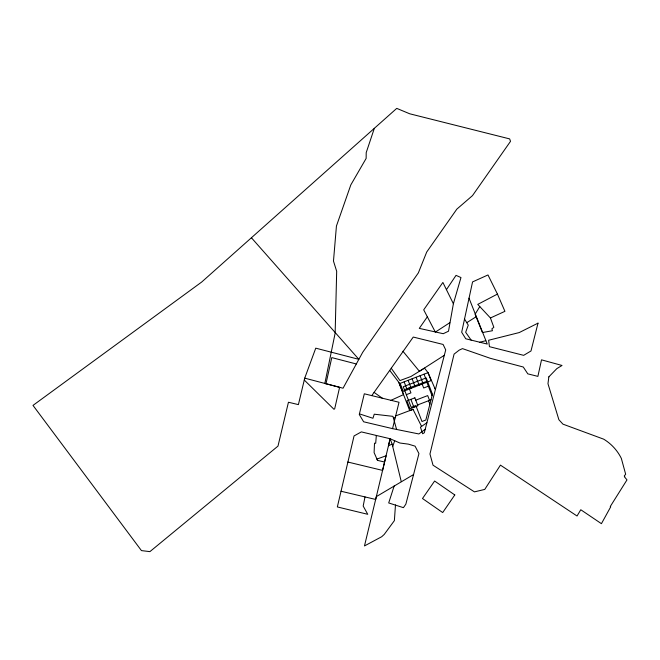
<?xml version="1.0" encoding="UTF-8"?>
<svg xmlns="http://www.w3.org/2000/svg" width="660" height="660" viewBox="0 0 660 660"><rect width="100%" height="100%" fill="white"/><g stroke="black" fill="none" stroke-linecap="round" stroke-linejoin="round"><path stroke-width="0.99" d="M395.48 504.9L394.383 520.624L384.219 534.443L381.686 536.737L364.477 545.935L376.34 496.633L413.572 474.54L418.943 453.593L415.074 446.152L408.391 444.139L399.894 443.017L390.118 438.735L361.342 431.896L354.049 435.938L337.342 506.938L367.752 514.305L363.182 506.047L364.996 496.922M376.34 435.46L375.688 443.289L374.509 443.19L374.104 452.611L377.52 460.375L384.59 462.033M453.387 303.74L446.44 289.666L456.027 275.368L460.969 277.555L453.387 303.74L448.503 331.204L443.239 333.704L419.29 328.375L427.342 316.792M356.317 363.974L343.043 388.22L325.974 383.724L331.782 357.604L356.317 363.974L362.744 352.234L418.358 272.885L426.715 252.021L456.844 209.129L472.494 195.616L510.526 141.322L509.644 138.897L409.712 113.784L396.742 108.372L201.696 282.026L33 405.397L141.446 550.605L149.911 551.628L277.984 446.111L288.445 402.245L298.402 404.621L304.722 378.147L315.752 348.166L358.867 359.337L251.419 237.765M394.185 485.9L388.699 502.945L403.425 507.664L405.85 504.174L413.572 474.54M390.118 438.735L388.451 445.781L392.123 444.081L390.118 438.735L375.664 499.447L340.972 491.23M392.551 428.637L399.019 402.27L364.303 393.797L359.279 414.521L363.635 421.789L392.551 428.637L418.861 433.958L425.213 429.281L435.385 389.59L428.15 372.834L424.529 368.123L410.924 376.513L399.943 380.581L391.24 368.222L413.251 337.054L443.099 344.446L445.723 349.907L435.493 389.185L434.791 388.212M425.213 429.281L424.314 432.762L422.664 433.76L420.436 427.177L426.896 422.755M374.335 128.329L366.209 152.633L366.135 158.433L350.823 184.891L336.435 226.034L333.481 261.079L336.683 271.318L335.148 333.151L324.835 383.427L325.974 383.724M392.725 446.572L394.697 440.674M479.795 306.578L475.093 314.267L482.435 332.541L492.426 330.734L491.89 328.787L493.853 327.343L490.438 317.971L477.757 304.392L497.434 294.088L487.987 274.956L472.56 281.911L461.678 332.236L465.729 338.77L487.253 344.058L469.012 298.171M371.753 395.653L391.24 368.222M444.312 355.295L419.405 371.291L402.913 351.219M449.806 322.699L435.344 332.104L423.704 309.829L442.877 282.455L446.44 289.666M471.133 340.098L465.671 332.26L468.254 325.132L466.76 322.674L476.066 316.808M490.438 317.971L504.925 311.33L497.434 294.088M390.992 400.315L403.54 394.606L398.838 382.354L389.73 370.4M406.312 394.672L410.933 392.898L409.035 387.956M428.373 386.191L423.67 387.998L421.822 383.204M415.759 400.174L427.696 395.587L429.536 400.356M417.599 404.951L431.013 399.787M421.6 426.426L413.02 409.357L409.703 410.619L398.838 382.354M395.678 415.899L413.02 409.357M404.39 389.68L426.55 381.447L432.053 395.744M479.828 342.226L485.743 340.717M393.418 418.143L395.241 417.681M347.795 462.025L382.585 470.398L386.084 455.804L376.942 459.063L377.52 460.375M304.722 378.147L339.611 387.313L334.686 408.812L333.952 409.266L304.268 380.036M359.428 413.878L372.941 418.267L374.253 414.2L392.939 416.353L396.561 429.355M374.08 392.362L382.322 398.219M464.533 319.019L466.76 322.674M424.042 374.195L427.103 382.156M420.057 375.721L423.118 383.683M428.571 400.736L429.891 404.176M416.08 377.256L419.141 385.217M412.104 378.79L415.165 386.743M408.119 380.317L411.18 388.278M404.143 381.851L407.203 389.804M410.875 399.358L413.935 407.319M392.123 444.081L401.263 481.635M548.839 376.876L547.973 383.716L558.888 419.735L562.947 424.149L603.694 439.172A46.637 46.637 0 0 1 621.34 458.395L625.672 474.284L624.327 475.802L624.789 476.297L624.343 476.71L627 479.869L610.261 506.517L610.714 506.814L601.425 523.677L580.784 509.743L577.038 516.005L500.445 465.127L484.754 489.415L474.449 491.873L433.026 465.201L429.957 454.014L454.072 354.123L459.187 350.147L462.462 348.612L490.231 358.281L523.281 367.018L527.802 373.857L537.892 376.382L541.514 359.84L562.023 365.467L556.842 368.618L548.839 376.876M538.007 323.152L530.995 350.971L523.669 355.344L489.439 346.673L488.631 340.246L519.238 332.566L538.007 323.152M432.448 394.201L425.832 420.032L421.987 421.509L415.841 405.529L411.18 407.319L403.26 386.719L426.178 377.908L432.448 394.201M454.789 494.951L442.695 512.556L422.491 498.523L434.618 481.024L454.789 494.951M428.018 372.661L400.166 383.377L403.227 391.339L431.079 380.622L428.018 372.661M414.859 397.823L406.898 400.884L409.959 408.845L417.92 405.784L414.859 397.823"/></g></svg>
